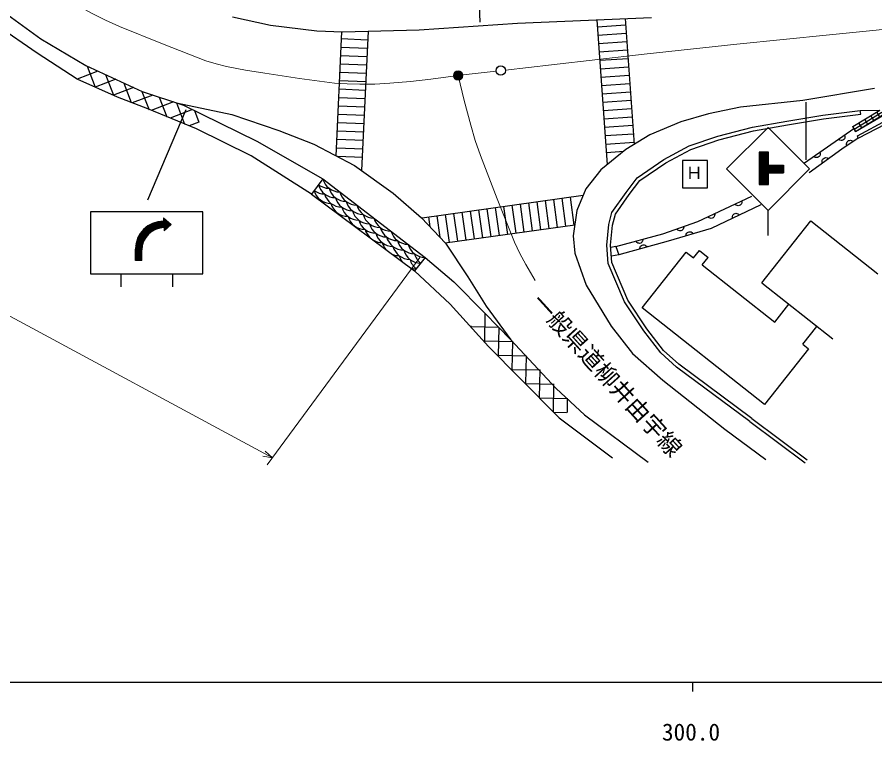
# Model space of a CAD drawing. Units: millimetres, scale not verified. Extents: x 40000 to 680000, y 20000 to 380000.
# Drawn here: x 295619 to 387547, y 198715 to 276316 of the extents above; entities that cross this region are included whole.
import ezdxf
from ezdxf.enums import TextEntityAlignment as Align

# ---------------------------------------------------------------- set-up
doc = ezdxf.new("R2010")
doc.units = ezdxf.units.MM
doc.header["$LTSCALE"] = 1000
doc.linetypes.add('CHAIN', pattern=[18.5, 12, -1.5, 3.5, -1.5])
for name, color, linetype, lineweight in [('M-BGD', 7, 'Continuous', 25), ('M-BGD-EXST', 7, 'Continuous', 25), ('M-BMK', 2, 'CHAIN', 13), ('M-BMK-SRVR', 3, 'Continuous', 25), ('M-STR-HTXT', 7, 'Continuous', 13), ('M-STR-STRC', 7, 'Continuous', 25), ('M-TTL-BAND', 7, 'Continuous', 25)]:
    doc.layers.add(name, color=color, linetype=linetype, lineweight=lineweight)
doc.layers.add('M-BMK-HTXT', color=7, linetype='Continuous')
doc.styles.add('ＭＳ ゴシック', font='')
doc.styles.get('ＭＳ ゴシック').set_extended_font_data('MS Gothic')

msp = doc.modelspace()

# ---------------------------------------------------------------- hatches: boundary and pattern name
at = {"layer": 'M-BGD'}
h = msp.add_hatch(dxfattribs=at)
h.set_pattern_fill('USER', color=256, style=0, pattern_type=2)
h.set_pattern_definition([(31.457, (385186, 264590), (-156.557, 255.91), []), (121.457, (385186, 264590), (-1279.55, -782.8), []), (121.457, (385982, 264726), (-1279.55, -782.8), [])])
h.paths.add_polyline_path([(385186, 264590), (388066, 266352), (388593, 265840), (385469, 264030)])
at = {"layer": 'M-STR-STRC'}
h = msp.add_hatch(dxfattribs=at)
h.set_pattern_fill('USER', color=256, style=0, pattern_type=2)
h.set_pattern_definition([(225, (376158, 261845), (70.7107, -70.7107), [])])
h.paths.add_polyline_path([(375151, 258355), (376158, 258355), (376158, 259630), (377768, 259630), (377768, 260435), (376158, 260435), (376158, 261845), (375151, 261845)])
h = msp.add_hatch(dxfattribs=at)
h.set_pattern_fill('USER', color=256, style=0, pattern_type=2)
h.set_pattern_definition([(311.9245, (308481, 254936), (74.4026, 66.8151), [])])
h.paths.add_polyline_path([(311346, 253752), (311305, 253751), (311263, 253749), (311221, 253747), (311179, 253743), (311137, 253739), (311096, 253734), (311054, 253729), (311013, 253723), (310971, 253716), (310930, 253708), (310889, 253700), (310848, 253691), (310807, 253681), (310767, 253671), (310726, 253659), (310686, 253647), (310646, 253635), (310606, 253621), (310567, 253607), (310527, 253593), (310488, 253577), (310450, 253561), (310411, 253545), (310373, 253527), (310335, 253509), (310298, 253491), (310261, 253471), (310224, 253451), (310187, 253431), (310151, 253409), (310115, 253387), (310080, 253365), (310045, 253342), (310010, 253318), (309976, 253294), (309943, 253269), (309909, 253243), (309877, 253217), (309844, 253190), (309812, 253163), (309781, 253135), (309750, 253107), (309720, 253078), (309690, 253049), (309660, 253019), (309631, 252988), (309603, 252957), (309575, 252926), (309548, 252894), (309521, 252862), (309495, 252829), (309470, 252796), (309445, 252762), (309420, 252728), (309397, 252693), (309374, 252658), (309351, 252623), (309329, 252587), (309308, 252551), (309287, 252515), (309267, 252478), (309248, 252441), (309229, 252403), (309211, 252365), (309194, 252327), (309177, 252289), (309161, 252250), (309146, 252211), (309131, 252172), (309117, 252132), (309104, 252092), (309091, 252052), (309079, 252012), (309068, 251972), (309057, 251931), (309048, 251890), (309039, 251849), (309030, 251808), (309023, 251767), (309016, 251726), (309009, 251684), (309004, 251643), (308999, 251601), (308995, 251559), (308992, 251518), (308989, 251476), (308987, 251434), (308986, 251392), (308986, 251350), (308986, 250220), (308298, 250220), (308298, 251438), (308298, 251490), (308299, 251542), (308302, 251595), (308305, 251647), (308309, 251699), (308314, 251751), (308320, 251804), (308327, 251856), (308334, 251907), (308343, 251959), (308353, 252011), (308363, 252062), (308374, 252113), (308387, 252164), (308400, 252215), (308414, 252265), (308429, 252316), (308444, 252366), (308461, 252415), (308479, 252465), (308497, 252514), (308516, 252563), (308536, 252611), (308557, 252659), (308579, 252707), (308601, 252754), (308625, 252801), (308649, 252847), (308674, 252893), (308700, 252939), (308726, 252984), (308754, 253029), (308782, 253073), (308811, 253117), (308841, 253160), (308871, 253203), (308902, 253245), (308934, 253286), (308967, 253327), (309000, 253368), (309034, 253408), (309069, 253447), (309104, 253486), (309140, 253524), (309177, 253561), (309214, 253598), (309252, 253634), (309291, 253669), (309330, 253704), (309370, 253738), (309411, 253771), (309452, 253804), (309493, 253836), (309535, 253867), (309578, 253897), (309621, 253927), (309665, 253956), (309709, 253984), (309754, 254012), (309799, 254038), (309845, 254064), (309891, 254089), (309937, 254113), (309984, 254137), (310031, 254159), (310079, 254181), (310127, 254202), (310176, 254222), (310224, 254241), (310273, 254259), (310323, 254277), (310373, 254294), (310423, 254309), (310473, 254324), (310523, 254338), (310574, 254351), (310625, 254364), (310676, 254375), (310728, 254385), (310779, 254395), (310831, 254404), (310883, 254411), (310935, 254418), (310987, 254424), (311039, 254429), (311091, 254433), (311143, 254436), (311196, 254439), (311248, 254440), (311301, 254441), (311301, 254785), (312111, 254096), (311388, 253408), (311388, 253752)])

# ---------------------------------------------------------------- linework, layer by layer
at = {"layer": 'M-BGD'}
for p, q in [((293817, 277142), (298170, 273994)), ((297760, 272441), (292208, 276292)), ((318703, 276339), (322785, 275461)), ((349260, 275668), (363625, 276288)), ((357752, 276034), (358869, 260497)), ((360787, 276165), (361756, 262665)), ((322785, 275461), (327746, 274841)), ((330485, 274738), (338701, 274944)), ((338701, 274944), (349260, 275668)), ((357807, 275279), (360835, 275489)), ((298170, 273994), (302986, 271123)), ((327746, 274841), (330485, 274738)), ((329803, 261456), (330432, 274736)), ((333163, 273863), (330344, 273973)), ((332552, 259865), (333260, 274807)), ((357871, 274382), (360900, 274591)), ((333128, 272963), (330309, 273074)), ((357936, 273484), (360964, 273694)), ((302059, 269665), (297760, 272441)), ((333093, 272064), (330274, 272174)), ((358000, 272586), (361029, 272796)), ((333058, 271165), (330238, 271275)), ((358065, 271689), (361093, 271898)), ((304283, 270524), (302059, 269665)), ((302986, 271123), (309006, 268344)), ((303129, 271056), (303998, 268806)), ((333023, 270265), (330203, 270376)), ((358129, 270791), (361158, 271001)), ((306389, 267748), (302059, 269665)), ((306179, 269649), (303998, 268806)), ((305086, 270153), (305938, 267948)), ((332987, 269366), (330168, 269476)), ((358194, 269893), (361222, 270103)), ((308076, 268773), (305938, 267948)), ((307043, 269250), (307852, 267156)), ((332952, 268467), (330133, 268577)), ((358258, 268995), (361287, 269205)), ((387513, 268663), (379838, 267370)), ((309631, 266499), (306389, 267748)), ((310144, 267965), (307949, 267116)), ((309000, 268347), (309759, 266384)), ((309006, 268344), (313451, 266862)), ((310846, 267731), (311665, 265612)), ((332917, 267567), (330098, 267678)), ((358323, 268098), (361351, 268308)), ((312379, 267220), (309981, 266294)), ((312692, 267115), (318629, 265891)), ((312692, 267115), (313571, 264840)), ((313451, 266862), (321317, 263020)), ((332882, 266668), (330063, 266778)), ((358387, 267200), (361416, 267410)), ((373164, 266661), (369702, 265952)), ((379838, 267370), (373164, 266661)), ((314835, 264328), (309631, 266499)), ((314407, 266395), (312013, 265471)), ((314618, 266292), (315090, 265071)), ((318629, 265891), (323681, 264150)), ((332847, 265769), (330027, 265879)), ((358452, 266302), (361480, 266512)), ((369702, 265952), (366740, 265076)), ((378105, 265163), (381972, 265816)), ((381972, 265816), (385990, 266318)), ((382030, 265420), (386039, 265921)), ((385186, 264590), (388066, 266352)), ((388593, 265840), (385469, 264030)), ((385990, 266318), (388066, 266352)), ((386039, 265921), (385990, 266318)), ((315082, 265048), (314046, 264648)), ((332812, 264869), (329992, 264980)), ((358516, 265405), (361545, 265615)), ((366740, 265076), (363445, 263700)), ((374439, 264510), (378105, 265163)), ((374524, 264119), (378174, 264769)), ((378174, 264769), (382030, 265420)), ((385682, 263604), (388877, 265308)), ((385752, 263351), (388742, 264886)), ((320693, 261444), (314835, 264328)), ((323681, 264150), (327418, 262707)), ((332776, 263970), (329957, 264080)), ((358581, 264507), (361609, 264717)), ((370723, 263556), (374439, 264510)), ((370838, 263173), (374524, 264119)), ((380021, 260682), (385298, 264368)), ((385469, 264030), (385186, 264590)), ((321317, 263020), (328365, 258975)), ((332741, 263071), (329922, 263181)), ((358645, 263609), (361674, 263819)), ((358710, 262712), (361738, 262922)), ((363445, 263700), (360859, 262115)), ((367660, 262502), (370723, 263556)), ((367821, 262134), (370838, 263173)), ((385752, 263351), (383999, 262174)), ((385752, 263351), (385682, 263604)), ((327418, 262707), (331791, 260414)), ((332706, 262172), (329887, 262282)), ((360859, 262115), (358189, 259946)), ((364948, 261045), (367660, 262502)), ((365156, 260703), (367821, 262134)), ((383999, 262174), (380519, 259635)), ((327176, 257340), (320693, 261444)), ((332671, 261272), (329951, 261379)), ((358774, 261814), (360649, 261944)), ((331791, 260414), (335909, 257442)), ((362086, 259087), (364948, 261045)), ((362363, 258792), (365156, 260703)), ((358189, 259946), (356563, 257902)), ((328365, 258975), (327176, 257340)), ((328365, 258975), (339348, 250554)), ((360880, 257530), (362086, 259087)), ((361203, 257293), (362363, 258792)), ((335909, 257442), (338966, 254810)), ((356563, 257902), (355603, 255566)), ((359374, 255371), (360880, 257530)), ((327176, 257340), (338202, 249111)), ((339043, 254807), (356290, 257211)), ((351309, 256517), (351726, 253523)), ((352200, 256641), (352617, 253647)), ((353091, 256765), (353509, 253771)), ((353983, 256889), (354400, 253896)), ((354874, 257014), (355291, 254020)), ((359742, 255199), (361203, 257293)), ((368559, 254401), (374369, 257123)), ((345069, 255647), (345486, 252653)), ((345960, 255771), (346378, 252777)), ((346852, 255895), (347269, 252902)), ((347743, 256020), (348160, 253026)), ((348634, 256144), (349052, 253150)), ((349526, 256268), (349943, 253274)), ((350417, 256392), (350834, 253399)), ((355603, 255566), (355228, 252855)), ((375311, 256207), (369998, 253669)), ((338966, 254810), (341513, 252092)), ((339721, 254902), (339867, 253848)), ((340612, 255026), (340935, 252709)), ((341503, 255150), (341921, 252156)), ((342395, 255274), (342812, 252280)), ((343286, 255398), (343703, 252405)), ((344177, 255523), (344595, 252529)), ((359022, 254065), (359374, 255371)), ((359417, 253994), (359742, 255199)), ((341509, 252099), (355391, 254034)), ((358821, 251855), (359022, 254065)), ((359223, 251852), (359417, 253994)), ((364817, 253093), (368559, 254401)), ((375435, 247833), (380690, 254478)), ((380690, 254478), (387881, 248792)), ((355228, 252855), (355395, 251019)), ((359792, 251706), (364817, 253093)), ((369998, 253669), (365393, 252282)), ((341513, 252092), (343933, 248474)), ((365393, 252282), (360106, 250842)), ((355395, 251019), (356604, 247586)), ((358972, 249897), (358821, 251855)), ((359366, 249993), (359223, 251852)), ((359792, 251706), (359242, 251601)), ((359792, 251706), (360106, 250842)), ((362615, 245136), (367340, 251110)), ((367340, 251110), (368109, 250502)), ((368109, 250502), (368737, 251295)), ((368737, 251295), (369665, 250561)), ((339348, 250554), (338202, 249111)), ((339348, 250554), (342405, 247922)), ((360106, 250842), (359313, 250675)), ((369037, 249768), (369665, 250561)), ((360730, 245779), (358972, 249897)), ((361083, 245969), (359366, 249993)), ((369037, 249768), (376814, 243618)), ((338202, 249111), (342023, 245545)), ((343933, 248474), (345886, 245332)), ((342405, 247922), (345759, 244568)), ((356604, 247586), (359274, 243164)), ((375435, 247833), (383032, 241824)), ((342023, 245545), (346141, 241002)), ((362789, 242665), (360730, 245779)), ((363115, 242897), (361083, 245969)), ((376814, 243618), (378334, 245540)), ((345759, 244568), (345699, 241494)), ((345759, 244568), (348519, 241723)), ((345886, 245332), (348519, 241723)), ((375709, 234781), (362615, 245136)), ((344232, 243224), (344230, 243110)), ((347229, 243039), (344241, 243098)), ((347229, 243039), (347170, 239998)), ((359274, 243164), (361568, 240244)), ((364890, 240579), (363115, 242897)), ((379823, 241238), (381343, 243160)), ((364596, 240305), (362789, 242665)), ((348700, 241510), (345626, 241570)), ((346141, 241002), (349495, 237605)), ((348519, 241723), (353401, 236501)), ((348700, 241510), (348641, 238502)), ((379823, 241238), (380434, 240755)), ((350181, 239980), (347128, 240040)), ((350170, 239992), (350112, 237006)), ((361568, 240244), (364822, 237408)), ((366304, 238798), (364596, 240305)), ((366556, 239109), (364890, 240579)), ((380434, 240755), (375709, 234781)), ((374377, 233294), (366556, 239109)), ((351672, 238451), (348632, 238511)), ((351641, 238483), (351582, 235511)), ((374138, 232973), (366304, 238798)), ((349495, 237605), (353698, 233359)), ((364822, 237408), (371454, 232152)), ((353163, 236921), (350137, 236981)), ((353111, 236974), (353053, 234015)), ((353401, 236501), (356416, 233657)), ((354654, 235392), (351641, 235451)), ((354582, 235466), (354552, 233926)), ((354495, 233895), (353146, 233921)), ((356416, 233657), (363251, 228604)), ((353698, 233359), (359430, 229071)), ((374138, 232973), (380068, 228526)), ((374378, 233293), (380308, 228846)), ((371454, 232152), (375875, 228899))]:
    msp.add_line(p, q, dxfattribs=at)
for points in [[(384307, 263675), (384333, 263582), (384339, 263490), (384327, 263375), (384282, 263285), (384221, 263208), (384119, 263137), (384026, 263106), (383927, 263095), (383812, 263123), (383728, 263159), (383651, 263217)], [(384544, 262540), (384519, 262634), (384515, 262725), (384529, 262841), (384576, 262930), (384638, 263005), (384741, 263074), (384835, 263104), (384934, 263113), (385048, 263083), (385132, 263045), (385208, 262986)], [(381668, 261833), (381695, 261739), (381700, 261647), (381688, 261532), (381644, 261442), (381583, 261365), (381481, 261294), (381388, 261263), (381288, 261252), (381174, 261280), (381090, 261316), (381013, 261374)], [(381936, 260669), (381907, 260762), (381900, 260853), (381910, 260969), (381952, 261060), (382012, 261138), (382112, 261211), (382204, 261244), (382304, 261257), (382419, 261232), (382503, 261197), (382582, 261140)], [(373279, 256612), (373289, 256515), (373278, 256424), (373247, 256313), (373187, 256232), (373114, 256167), (373002, 256114), (372905, 256099), (372805, 256106), (372697, 256152), (372620, 256202), (372554, 256273)], [(370374, 255252), (370384, 255155), (370373, 255064), (370342, 254952), (370283, 254871), (370209, 254806), (370097, 254753), (370000, 254739), (369900, 254745), (369792, 254791), (369715, 254842), (369649, 254912)], [(372294, 254765), (372283, 254862), (372293, 254953), (372323, 255066), (372382, 255147), (372455, 255213), (372567, 255266), (372663, 255281), (372764, 255276), (372872, 255230), (372949, 255180), (373016, 255110)], [(367066, 253879), (367066, 253782), (367046, 253692), (367003, 253584), (366936, 253510), (366857, 253452), (366740, 253411), (366642, 253407), (366543, 253423), (366440, 253480), (366369, 253538), (366310, 253615)], [(367313, 252860), (367317, 252957), (367340, 253046), (367387, 253152), (367458, 253223), (367540, 253277), (367659, 253313), (367757, 253313), (367855, 253293), (367955, 253231), (368023, 253170), (368079, 253091)], [(362690, 252506), (362684, 252409), (362658, 252321), (362608, 252216), (362536, 252146), (362453, 252094), (362334, 252061), (362236, 252063), (362138, 252086), (362039, 252150), (361972, 252212), (361919, 252293)], [(362364, 251457), (362370, 251554), (362396, 251642), (362446, 251747), (362519, 251816), (362602, 251868), (362722, 251901), (362820, 251898), (362917, 251875), (363016, 251811), (363082, 251748), (363135, 251667)]]:
    msp.add_lwpolyline(points, dxfattribs=at)
for centre, start, end in [((329740, 258873), 196.21384, 269.57317), ((329060, 259881), 233.10719, 269.57317), ((330210, 259486), 195.4686, 269.57317), ((329269, 258259), 196.95163, 269.57317), ((328589, 259268), 233.69342, 269.57317), ((330890, 258477), 195.4686, 269.57317), ((332040, 258082), 195.4686, 269.57317), ((328119, 258654), 265.58772, 269.57317), ((329949, 257251), 195.4686, 199.30212), ((330420, 257864), 195.4686, 269.57317), ((331570, 257469), 195.4686, 269.57317), ((332720, 257074), 195.4686, 269.57317), ((331100, 256856), 195.4686, 269.57317), ((332250, 256461), 195.4686, 269.57317), ((333871, 256679), 195.4686, 269.57317), ((332930, 255452), 195.4686, 269.57317), ((333401, 256066), 195.4686, 269.57317), ((334551, 255670), 195.4686, 269.57317), ((335701, 255275), 195.4686, 269.57317), ((334081, 255057), 195.4686, 269.57317), ((335231, 254662), 195.4686, 269.57317), ((336381, 254267), 195.4686, 269.57317), ((334761, 254049), 195.4686, 226.09328), ((335911, 253654), 195.4686, 269.57317), ((337532, 253872), 195.4686, 269.57317), ((334761, 254049), 240.43654, 269.57317), ((336591, 252645), 195.4686, 220.82654), ((337061, 253259), 195.4686, 269.57317), ((338212, 252864), 195.4686, 269.57317), ((339362, 252468), 195.4686, 269.57317), ((337742, 252250), 195.4686, 269.57317), ((338892, 251855), 195.4686, 269.07524), ((336591, 252645), 245.70326, 269.57317), ((338422, 251242), 195.4686, 217.18575), ((339572, 250847), 195.4686, 231.73373), ((340042, 251460), 195.4686, 232.1273), ((338422, 251242), 249.34407, 268.58063)]:
    msp.add_arc(centre, 1914, start, end, dxfattribs=at)
at = {"layer": 'M-BGD-EXST'}
for p, q in [((344504, 295025), (345215, 275792)), ((369626, 260939), (366936, 260939)), ((366936, 260939), (366936, 258002)), ((369626, 258002), (369626, 260939)), ((366936, 258002), (369626, 258002))]:
    msp.add_line(p, q, dxfattribs=at)
at = {"layer": 'M-BMK'}
for points in [[(293744, 283504), (297722, 280477), (299267, 279388), (300853, 278344), (302237, 277504), (303653, 276716), (305097, 275982), (306577, 275298), (311210, 273469), (315850, 271620), (316938, 271298), (318044, 271034), (320099, 270647), (322174, 270318), (325897, 269754), (329626, 269251), (330990, 269156), (332358, 269121), (333958, 269145), (335567, 269230), (337761, 269423), (339944, 269675), (343440, 270117), (346956, 270528)], [(347949, 270642), (352906, 271211), (357872, 271780), (362829, 272343), (367797, 272889), (372760, 273408), (377735, 273909), (382700, 274405), (387674, 274912), (392635, 275438), (397604, 275980), (402562, 276526), (407531, 277063), (412489, 277595), (417457, 278137), (422414, 278691), (427383, 279235), (431898, 279692), (436418, 280089), (440882, 280412), (445349, 280697)], [(342884, 270048), (343529, 267381), (344233, 264724), (344722, 263100), (345268, 261495), (347077, 256847), (348912, 252195), (349501, 250983), (350145, 249798), (350644, 248930), (351151, 248066)]]:
    msp.add_lwpolyline(points, dxfattribs=at)
at = {"layer": 'M-BMK-SRVR'}
msp.add_circle((347453, 270584), 498, dxfattribs=at)
at = {"layer": 'M-STR-HTXT'}
for p, q in [((242474, 272540), (322980, 229064)), ((322429, 228314), (338762, 250533))]:
    msp.add_line(p, q, dxfattribs=at)
msp.add_lwpolyline([(322212, 229766), (322980, 229064), (321958, 229254)], dxfattribs=at)
for centre, radius in [((342884, 270048), 500), ((342884, 270048), 438), ((342884, 270048), 375), ((342884, 270048), 312), ((342884, 270048), 250), ((342884, 270048), 188), ((342884, 270046), 125), ((342884, 270048), 62.5)]:
    msp.add_circle(centre, radius, dxfattribs=at)
at = {"layer": 'M-STR-STRC'}
for p, q in [((380181, 261013), (380181, 267201)), ((309636, 256736), (313741, 266430)), ((376102, 264488), (371648, 260034)), ((380557, 260034), (376102, 264488)), ((375151, 261845), (375151, 258355)), ((376158, 261845), (375151, 261845)), ((376158, 260435), (376158, 261845)), ((376158, 260435), (377768, 260435)), ((377768, 260435), (377768, 259630)), ((376102, 255579), (371648, 260034)), ((376102, 255579), (380557, 260034)), ((376158, 258355), (376158, 259630)), ((376158, 259630), (377768, 259630)), ((375151, 258355), (376158, 258355)), ((376102, 252906), (376102, 255579)), ((315505, 255442), (303493, 255442)), ((303493, 255442), (303493, 248794)), ((311301, 254785), (312111, 254096)), ((311301, 254785), (311301, 254441)), ((315505, 248794), (315505, 255442)), ((311388, 253408), (312111, 254096)), ((311388, 253752), (311388, 253408)), ((308298, 250220), (308298, 251438)), ((308986, 250220), (308986, 251350)), ((308986, 250220), (308298, 250220)), ((303493, 248794), (315505, 248794)), ((306726, 248794), (306726, 247381)), ((312281, 248794), (312281, 247381))]:
    msp.add_line(p, q, dxfattribs=at)
for centre, radius in [((311301, 251438), 3003), ((311388, 251350), 2402)]:
    msp.add_arc(centre, radius, 90, 180, dxfattribs=at)
at = {"layer": 'M-TTL-BAND'}
for p, q in [((40000, 205000), (579000, 205000)), ((368000, 205000), (368000, 204000))]:
    msp.add_line(p, q, dxfattribs=at)

# ---------------------------------------------------------------- texts
at = {"layer": 'M-BGD-EXST', "style": 'ＭＳ ゴシック'}
msp.add_text('Ｈ', height=1320, dxfattribs=at).set_placement((367293, 258551), align=Align.BOTTOM_LEFT)
at = {"layer": 'M-BMK-HTXT', "style": 'ＭＳ ゴシック'}
msp.add_text('一般県道柳井由宇線', height=1833, rotation=312.2, dxfattribs=at).set_placement((350208, 245296), align=Align.BOTTOM_LEFT)
at = {"layer": 'M-TTL-BAND', "style": 'ＭＳ ゴシック'}
msp.add_text('300.0', height=1833, dxfattribs=at).set_placement((367844, 198195), align=Align.BOTTOM_CENTER)

doc.saveas('drawing.dxf')
